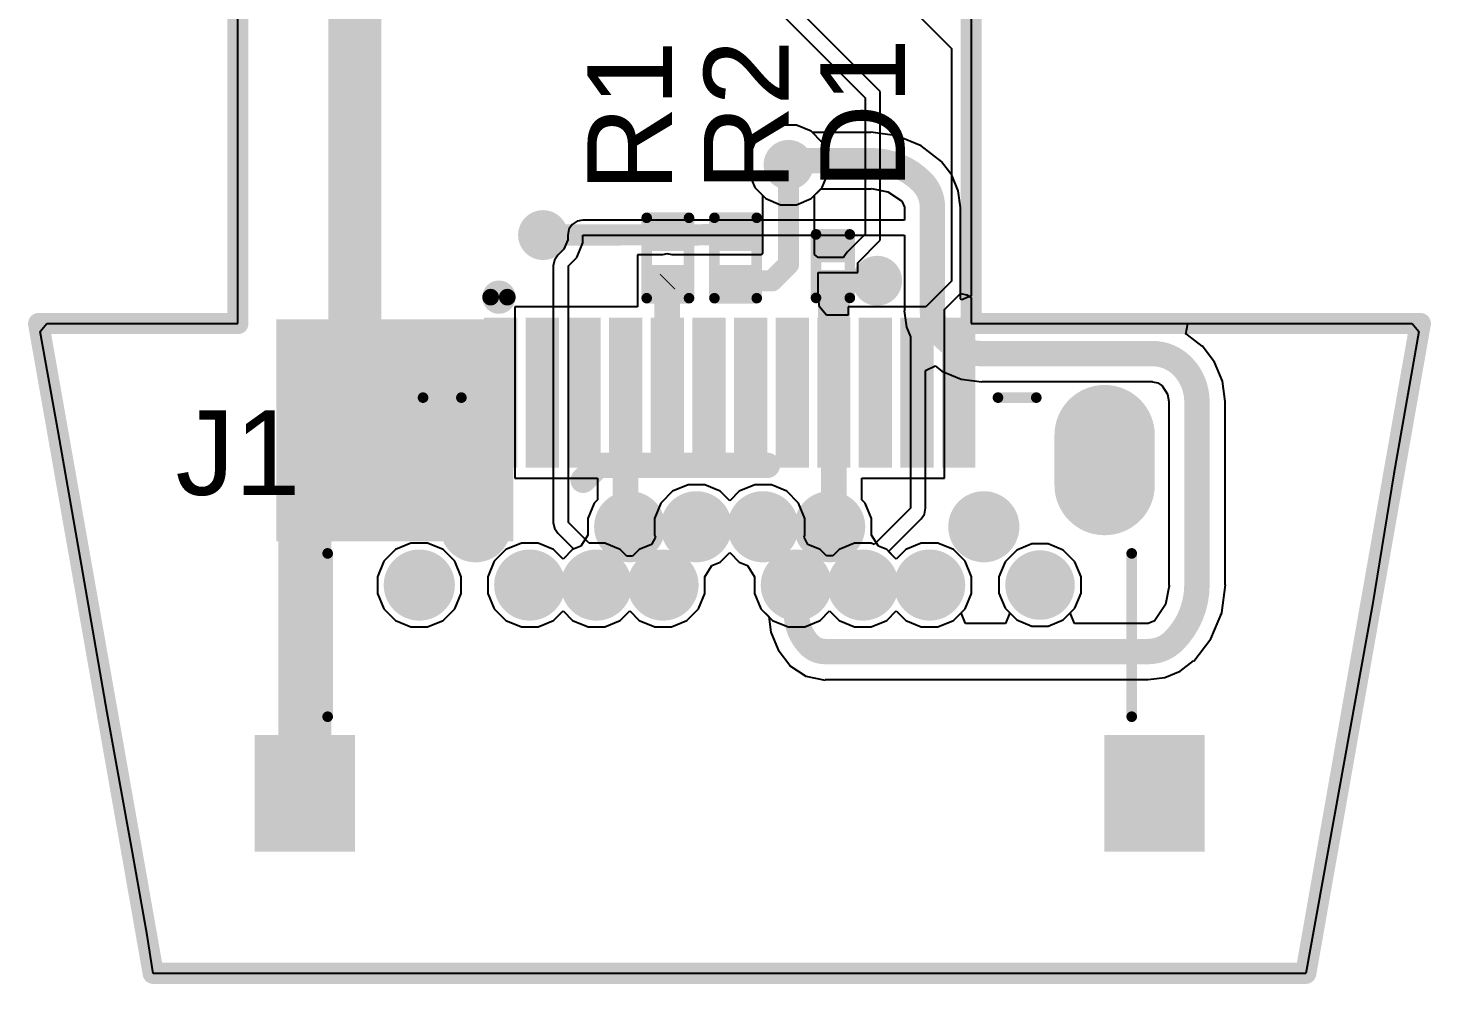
# Model space of a CAD drawing. Header units: millimetres. Extents: x -1.5 to 15.3, y -0.1 to 28.9.
# Drawn here: x -1.51 to 15.33, y -0.13 to 11.35 of the extents above; entities that cross this region are included whole.
import ezdxf

# ---------------------------------------------------------------- set-up
doc = ezdxf.new("R2010")
doc.units = ezdxf.units.MM
for name, color, linetype in [('BottomLayer', 5, 'Continuous'), ('BottomSolder', 6, 'Continuous'), ('Mechanical2', 216, 'Continuous'), ('MultiLayer', 9, 'Continuous'), ('PadHoleLayer', 156, 'Continuous'), ('TopLayer', 1, 'Continuous'), ('TopOverlay', 2, 'Continuous'), ('TopPaste', 8, 'Continuous'), ('TopSolder', 216, 'Continuous'), ('ViaHoleLayer', 16, 'Continuous')]:
    doc.layers.add(name, color=color, linetype=linetype)
doc.styles.add('Arial', font='', dxfattribs={"height": 0.2})
doc.styles.get('Arial').set_extended_font_data('Arial')

# ---------------------------------------------------------------- blocks, each defined once
blk = doc.blocks.new('R___0201_1')
at = {"layer": 'TopLayer'}
for points in [[(-0.41, 0.185), (-0.14, 0.185), (-0.14, -0.185), (-0.41, -0.185)], [(0.14, 0.185), (0.41, 0.185), (0.41, -0.185), (0.14, -0.185)]]:
    blk.add_hatch(color=1, dxfattribs=at).paths.add_polyline_path(points)
at = {"layer": 'TopPaste'}
for points in [[(-0.41, 0.185), (-0.14, 0.185), (-0.14, -0.185), (-0.41, -0.185)], [(0.14, 0.185), (0.41, 0.185), (0.41, -0.185), (0.14, -0.185)]]:
    blk.add_hatch(color=8, dxfattribs=at).paths.add_polyline_path(points)
at = {"layer": 'TopSolder'}
for points in [[(-0.465, 0.24), (-0.085, 0.24), (-0.085, -0.24), (-0.465, -0.24)], [(0.085, 0.24), (0.465, 0.24), (0.465, -0.24), (0.085, -0.24)]]:
    blk.add_hatch(color=216, dxfattribs=at).paths.add_polyline_path(points)
at = {"layer": 'TopOverlay', "const_width": 0.127}
for points in [[(-0.483, -0.254), (-0.483, 0.254)], [(0.483, 0.254), (-0.483, 0.254)], [(0.483, -0.254), (0.483, 0.254)], [(0.483, -0.254), (-0.483, -0.254)]]:
    blk.add_lwpolyline(points, dxfattribs=at)
at = {"layer": 'TopOverlay', "const_width": 0.0635}
for points in [[(-0.514, 0.254, 1), (-0.451, 0.254, 1)], [(-0.514, 0.254, 1), (-0.451, 0.254, 1)], [(0.451, 0.254, 1), (0.514, 0.254, 1)], [(0.451, 0.254, 1), (0.514, 0.254, 1)], [(-0.514, -0.254, 1), (-0.451, -0.254, 1)], [(-0.514, -0.254, 1), (-0.451, -0.254, 1)], [(0.451, -0.254, 1), (0.514, -0.254, 1)], [(0.451, -0.254, 1), (0.514, -0.254, 1)]]:
    blk.add_lwpolyline(points, format="xyb", close=True, dxfattribs=at)
blk = doc.blocks.new('R___0201_2')
at = {"layer": 'TopLayer'}
for points in [[(-0.41, 0.185), (-0.14, 0.185), (-0.14, -0.185), (-0.41, -0.185)], [(0.14, 0.185), (0.41, 0.185), (0.41, -0.185), (0.14, -0.185)]]:
    blk.add_hatch(color=1, dxfattribs=at).paths.add_polyline_path(points)
at = {"layer": 'TopPaste'}
for points in [[(-0.41, 0.185), (-0.14, 0.185), (-0.14, -0.185), (-0.41, -0.185)], [(0.14, 0.185), (0.41, 0.185), (0.41, -0.185), (0.14, -0.185)]]:
    blk.add_hatch(color=8, dxfattribs=at).paths.add_polyline_path(points)
at = {"layer": 'TopSolder'}
for points in [[(-0.465, 0.24), (-0.085, 0.24), (-0.085, -0.24), (-0.465, -0.24)], [(0.085, 0.24), (0.465, 0.24), (0.465, -0.24), (0.085, -0.24)]]:
    blk.add_hatch(color=216, dxfattribs=at).paths.add_polyline_path(points)
at = {"layer": 'TopOverlay', "const_width": 0.127}
for points in [[(-0.483, -0.254), (-0.483, 0.254)], [(0.483, 0.254), (-0.483, 0.254)], [(0.483, -0.254), (0.483, 0.254)], [(0.483, -0.254), (-0.483, -0.254)]]:
    blk.add_lwpolyline(points, dxfattribs=at)
at = {"layer": 'TopOverlay', "const_width": 0.0635}
for points in [[(-0.514, 0.254, 1), (-0.451, 0.254, 1)], [(-0.514, 0.254, 1), (-0.451, 0.254, 1)], [(0.451, 0.254, 1), (0.514, 0.254, 1)], [(0.451, 0.254, 1), (0.514, 0.254, 1)], [(-0.514, -0.254, 1), (-0.451, -0.254, 1)], [(-0.514, -0.254, 1), (-0.451, -0.254, 1)], [(0.451, -0.254, 1), (0.514, -0.254, 1)], [(0.451, -0.254, 1), (0.514, -0.254, 1)]]:
    blk.add_lwpolyline(points, format="xyb", close=True, dxfattribs=at)
blk = doc.blocks.new('DSN0603_2_4')
at = {"layer": 'TopLayer'}
for points in [[(-0.3, 0.12), (-0.1, 0.12), (-0.1, -0.12), (-0.3, -0.12)], [(0.1, 0.12), (0.3, 0.12), (0.3, -0.12), (0.1, -0.12)]]:
    blk.add_hatch(color=1, dxfattribs=at).paths.add_polyline_path(points)
at = {"layer": 'TopPaste'}
for points in [[(-0.3, 0.12), (-0.1, 0.12), (-0.1, -0.12), (-0.3, -0.12)], [(0.1, 0.12), (0.3, 0.12), (0.3, -0.12), (0.1, -0.12)]]:
    blk.add_hatch(color=8, dxfattribs=at).paths.add_polyline_path(points)
at = {"layer": 'TopSolder'}
for points in [[(-0.355, 0.175), (-0.045, 0.175), (-0.045, -0.175), (-0.355, -0.175)], [(0.045, 0.175), (0.355, 0.175), (0.355, -0.175), (0.045, -0.175)]]:
    blk.add_hatch(color=216, dxfattribs=at).paths.add_polyline_path(points)
at = {"layer": 'TopOverlay', "const_width": 0.127}
for points in [[(0.381, 0.203), (-0.381, 0.203)], [(-0.381, -0.203), (-0.381, 0.203)], [(0.381, -0.203), (0.381, 0.203)], [(0.381, -0.203), (-0.381, -0.203)]]:
    blk.add_lwpolyline(points, dxfattribs=at)
at = {"layer": 'TopOverlay', "const_width": 0.0635}
for points in [[(-0.413, 0.203, 1), (-0.349, 0.203, 1)], [(-0.413, 0.203, 1), (-0.349, 0.203, 1)], [(0.349, 0.203, 1), (0.413, 0.203, 1)], [(0.349, 0.203, 1), (0.413, 0.203, 1)], [(-0.413, -0.203, 1), (-0.349, -0.203, 1)], [(-0.413, -0.203, 1), (-0.349, -0.203, 1)], [(0.349, -0.203, 1), (0.413, -0.203, 1)], [(0.349, -0.203, 1), (0.413, -0.203, 1)]]:
    blk.add_lwpolyline(points, format="xyb", close=True, dxfattribs=at)
blk = doc.blocks.new('CUI_UJ32_C_H_G_H2_SMT_TR_5')
at = {"layer": 'BottomLayer'}
h = blk.add_hatch(color=5, dxfattribs=at)
edge = h.paths.add_edge_path()
edge.add_arc((-4.5, 4.45), 0.5, 180, 360)
edge.add_line((-4, 4.45), (-4, 5.05))
edge.add_arc((-4.5, 5.05), 0.5, 0, 180)
edge.add_line((-5, 5.05), (-5, 4.45))
h = blk.add_hatch(color=5, dxfattribs=at)
edge = h.paths.add_edge_path()
edge.add_arc((4.5, 4.45), 0.5, 180, 360)
edge.add_line((5, 4.45), (5, 5.05))
edge.add_arc((4.5, 5.05), 0.5, 0, 180)
edge.add_line((4, 5.05), (4, 4.45))
h = blk.add_hatch(color=5, dxfattribs=at)
edge = h.paths.add_edge_path()
edge.add_arc((-3.05, 3.95), 0.325, 0, 360)
h = blk.add_hatch(color=5, dxfattribs=at)
edge = h.paths.add_edge_path()
edge.add_arc((-1.2, 3.95), 0.325, 0, 360)
h = blk.add_hatch(color=5, dxfattribs=at)
edge = h.paths.add_edge_path()
edge.add_arc((-0.4, 3.95), 0.325, 0, 360)
h = blk.add_hatch(color=5, dxfattribs=at)
edge = h.paths.add_edge_path()
edge.add_arc((0.4, 3.95), 0.325, 0, 360)
h = blk.add_hatch(color=5, dxfattribs=at)
edge = h.paths.add_edge_path()
edge.add_arc((1.2, 3.95), 0.325, 0, 360)
h = blk.add_hatch(color=5, dxfattribs=at)
edge = h.paths.add_edge_path()
edge.add_arc((3.05, 3.95), 0.325, 0, 360)
h = blk.add_hatch(color=5, dxfattribs=at)
edge = h.paths.add_edge_path()
edge.add_arc((-3.725, 3.25), 0.325, 0, 360)
h = blk.add_hatch(color=5, dxfattribs=at)
edge = h.paths.add_edge_path()
edge.add_arc((-2.4, 3.25), 0.325, 0, 360)
h = blk.add_hatch(color=5, dxfattribs=at)
edge = h.paths.add_edge_path()
edge.add_arc((-1.6, 3.25), 0.325, 0, 360)
h = blk.add_hatch(color=5, dxfattribs=at)
edge = h.paths.add_edge_path()
edge.add_arc((-0.8, 3.25), 0.325, 0, 360)
h = blk.add_hatch(color=5, dxfattribs=at)
edge = h.paths.add_edge_path()
edge.add_arc((0.8, 3.25), 0.325, 0, 360)
h = blk.add_hatch(color=5, dxfattribs=at)
edge = h.paths.add_edge_path()
edge.add_arc((1.6, 3.25), 0.325, 0, 360)
h = blk.add_hatch(color=5, dxfattribs=at)
edge = h.paths.add_edge_path()
edge.add_arc((2.4, 3.25), 0.325, 0, 360)
h = blk.add_hatch(color=5, dxfattribs=at)
edge = h.paths.add_edge_path()
edge.add_arc((3.725, 3.25), 0.315, 0, 360)
at = {"layer": 'BottomSolder'}
h = blk.add_hatch(color=6, dxfattribs=at)
edge = h.paths.add_edge_path()
edge.add_arc((-4.5, 4.45), 0.602, 180, 360)
edge.add_line((-3.898, 4.45), (-3.898, 5.05))
edge.add_arc((-4.5, 5.05), 0.602, 0, 180)
edge.add_line((-5.102, 5.05), (-5.102, 4.45))
h = blk.add_hatch(color=6, dxfattribs=at)
edge = h.paths.add_edge_path()
edge.add_arc((4.5, 4.45), 0.602, 180, 360)
edge.add_line((5.102, 4.45), (5.102, 5.05))
edge.add_arc((4.5, 5.05), 0.602, 0, 180)
edge.add_line((3.898, 5.05), (3.898, 4.45))
h = blk.add_hatch(color=6, dxfattribs=at)
edge = h.paths.add_edge_path()
edge.add_arc((-3.05, 3.95), 0.427, 0, 360)
h = blk.add_hatch(color=6, dxfattribs=at)
edge = h.paths.add_edge_path()
edge.add_arc((-1.2, 3.95), 0.427, 0, 360)
h = blk.add_hatch(color=6, dxfattribs=at)
edge = h.paths.add_edge_path()
edge.add_arc((-0.4, 3.95), 0.427, 0, 360)
h = blk.add_hatch(color=6, dxfattribs=at)
edge = h.paths.add_edge_path()
edge.add_arc((0.4, 3.95), 0.427, 0, 360)
h = blk.add_hatch(color=6, dxfattribs=at)
edge = h.paths.add_edge_path()
edge.add_arc((1.2, 3.95), 0.427, 0, 360)
h = blk.add_hatch(color=6, dxfattribs=at)
edge = h.paths.add_edge_path()
edge.add_arc((3.05, 3.95), 0.427, 0, 360)
h = blk.add_hatch(color=6, dxfattribs=at)
edge = h.paths.add_edge_path()
edge.add_arc((-3.725, 3.25), 0.427, 0, 360)
h = blk.add_hatch(color=6, dxfattribs=at)
edge = h.paths.add_edge_path()
edge.add_arc((-2.4, 3.25), 0.427, 0, 360)
h = blk.add_hatch(color=6, dxfattribs=at)
edge = h.paths.add_edge_path()
edge.add_arc((-1.6, 3.25), 0.427, 0, 360)
h = blk.add_hatch(color=6, dxfattribs=at)
edge = h.paths.add_edge_path()
edge.add_arc((-0.8, 3.25), 0.427, 0, 360)
h = blk.add_hatch(color=6, dxfattribs=at)
edge = h.paths.add_edge_path()
edge.add_arc((0.8, 3.25), 0.427, 0, 360)
h = blk.add_hatch(color=6, dxfattribs=at)
edge = h.paths.add_edge_path()
edge.add_arc((1.6, 3.25), 0.427, 0, 360)
h = blk.add_hatch(color=6, dxfattribs=at)
edge = h.paths.add_edge_path()
edge.add_arc((2.4, 3.25), 0.427, 0, 360)
h = blk.add_hatch(color=6, dxfattribs=at)
edge = h.paths.add_edge_path()
edge.add_arc((3.725, 3.25), 0.417, 0, 360)
at = {"layer": 'MultiLayer'}
h = blk.add_hatch(color=9, dxfattribs=at)
edge = h.paths.add_edge_path()
edge.add_arc((-4.5, 4.45), 0.5, 180, 360)
edge.add_line((-4, 4.45), (-4, 5.05))
edge.add_arc((-4.5, 5.05), 0.5, 0, 180)
edge.add_line((-5, 5.05), (-5, 4.45))
h = blk.add_hatch(color=9, dxfattribs=at)
edge = h.paths.add_edge_path()
edge.add_arc((4.5, 4.45), 0.5, 180, 360)
edge.add_line((5, 4.45), (5, 5.05))
edge.add_arc((4.5, 5.05), 0.5, 0, 180)
edge.add_line((4, 5.05), (4, 4.45))
h = blk.add_hatch(color=9, dxfattribs=at)
edge = h.paths.add_edge_path()
edge.add_arc((-3.05, 3.95), 0.325, 0, 360)
h = blk.add_hatch(color=9, dxfattribs=at)
edge = h.paths.add_edge_path()
edge.add_arc((-1.2, 3.95), 0.325, 0, 360)
h = blk.add_hatch(color=9, dxfattribs=at)
edge = h.paths.add_edge_path()
edge.add_arc((-0.4, 3.95), 0.325, 0, 360)
h = blk.add_hatch(color=9, dxfattribs=at)
edge = h.paths.add_edge_path()
edge.add_arc((0.4, 3.95), 0.325, 0, 360)
h = blk.add_hatch(color=9, dxfattribs=at)
edge = h.paths.add_edge_path()
edge.add_arc((1.2, 3.95), 0.325, 0, 360)
h = blk.add_hatch(color=9, dxfattribs=at)
edge = h.paths.add_edge_path()
edge.add_arc((3.05, 3.95), 0.325, 0, 360)
h = blk.add_hatch(color=9, dxfattribs=at)
edge = h.paths.add_edge_path()
edge.add_arc((-3.725, 3.25), 0.325, 0, 360)
h = blk.add_hatch(color=9, dxfattribs=at)
edge = h.paths.add_edge_path()
edge.add_arc((-2.4, 3.25), 0.325, 0, 360)
h = blk.add_hatch(color=9, dxfattribs=at)
edge = h.paths.add_edge_path()
edge.add_arc((-1.6, 3.25), 0.325, 0, 360)
h = blk.add_hatch(color=9, dxfattribs=at)
edge = h.paths.add_edge_path()
edge.add_arc((-0.8, 3.25), 0.325, 0, 360)
h = blk.add_hatch(color=9, dxfattribs=at)
edge = h.paths.add_edge_path()
edge.add_arc((0.8, 3.25), 0.325, 0, 360)
h = blk.add_hatch(color=9, dxfattribs=at)
edge = h.paths.add_edge_path()
edge.add_arc((1.6, 3.25), 0.325, 0, 360)
h = blk.add_hatch(color=9, dxfattribs=at)
edge = h.paths.add_edge_path()
edge.add_arc((2.4, 3.25), 0.325, 0, 360)
h = blk.add_hatch(color=9, dxfattribs=at)
edge = h.paths.add_edge_path()
edge.add_arc((3.725, 3.25), 0.315, 0, 360)
at = {"layer": 'PadHoleLayer'}
h = blk.add_hatch(color=156, dxfattribs=at)
edge = h.paths.add_edge_path()
edge.add_arc((-4.5, 4.45), 0.25, 180, 360)
edge.add_line((-4.25, 4.45), (-4.25, 5.05))
edge.add_arc((-4.5, 5.05), 0.25, 0, 180)
edge.add_line((-4.75, 5.05), (-4.75, 4.45))
h = blk.add_hatch(color=156, dxfattribs=at)
edge = h.paths.add_edge_path()
edge.add_arc((4.5, 4.45), 0.25, 180, 360)
edge.add_line((4.75, 4.45), (4.75, 5.05))
edge.add_arc((4.5, 5.05), 0.25, 0, 180)
edge.add_line((4.25, 5.05), (4.25, 4.45))
h = blk.add_hatch(color=156, dxfattribs=at)
edge = h.paths.add_edge_path()
edge.add_arc((-3.05, 3.95), 0.2, 0, 360)
h = blk.add_hatch(color=156, dxfattribs=at)
edge = h.paths.add_edge_path()
edge.add_arc((-1.2, 3.95), 0.2, 0, 360)
h = blk.add_hatch(color=156, dxfattribs=at)
edge = h.paths.add_edge_path()
edge.add_arc((-0.4, 3.95), 0.2, 0, 360)
h = blk.add_hatch(color=156, dxfattribs=at)
edge = h.paths.add_edge_path()
edge.add_arc((0.4, 3.95), 0.2, 0, 360)
h = blk.add_hatch(color=156, dxfattribs=at)
edge = h.paths.add_edge_path()
edge.add_arc((1.2, 3.95), 0.2, 0, 360)
h = blk.add_hatch(color=156, dxfattribs=at)
edge = h.paths.add_edge_path()
edge.add_arc((3.05, 3.95), 0.2, 0, 360)
h = blk.add_hatch(color=156, dxfattribs=at)
edge = h.paths.add_edge_path()
edge.add_arc((-3.725, 3.25), 0.325, 0, 360)
h = blk.add_hatch(color=156, dxfattribs=at)
edge = h.paths.add_edge_path()
edge.add_arc((3.725, 3.25), 0.315, 0, 360)
h = blk.add_hatch(color=156, dxfattribs=at)
edge = h.paths.add_edge_path()
edge.add_arc((-2.4, 3.25), 0.2, 0, 360)
h = blk.add_hatch(color=156, dxfattribs=at)
edge = h.paths.add_edge_path()
edge.add_arc((-1.6, 3.25), 0.2, 0, 360)
h = blk.add_hatch(color=156, dxfattribs=at)
edge = h.paths.add_edge_path()
edge.add_arc((-0.8, 3.25), 0.2, 0, 360)
h = blk.add_hatch(color=156, dxfattribs=at)
edge = h.paths.add_edge_path()
edge.add_arc((0.8, 3.25), 0.2, 0, 360)
h = blk.add_hatch(color=156, dxfattribs=at)
edge = h.paths.add_edge_path()
edge.add_arc((1.6, 3.25), 0.2, 0, 360)
h = blk.add_hatch(color=156, dxfattribs=at)
edge = h.paths.add_edge_path()
edge.add_arc((2.4, 3.25), 0.2, 0, 360)
at = {"layer": 'TopLayer'}
for points in [[(-2.9, 6.41), (-2.6, 6.41), (-2.6, 4.71), (-2.9, 4.71)], [(-2.4, 6.41), (-2.1, 6.41), (-2.1, 4.71), (-2.4, 4.71)], [(-1.9, 6.41), (-1.6, 6.41), (-1.6, 4.71), (-1.9, 4.71)], [(-1.4, 6.41), (-1.1, 6.41), (-1.1, 4.71), (-1.4, 4.71)], [(-0.9, 6.41), (-0.6, 6.41), (-0.6, 4.71), (-0.9, 4.71)], [(-0.4, 6.41), (-0.1, 6.41), (-0.1, 4.71), (-0.4, 4.71)], [(0.1, 6.41), (0.4, 6.41), (0.4, 4.71), (0.1, 4.71)], [(0.6, 6.41), (0.9, 6.41), (0.9, 4.71), (0.6, 4.71)], [(1.1, 6.41), (1.4, 6.41), (1.4, 4.71), (1.1, 4.71)], [(1.6, 6.41), (1.9, 6.41), (1.9, 4.71), (1.6, 4.71)], [(2.1, 6.41), (2.4, 6.41), (2.4, 4.71), (2.1, 4.71)], [(2.6, 6.41), (2.9, 6.41), (2.9, 4.71), (2.6, 4.71)], [(-5.6, 1.35), (-4.6, 1.35), (-4.6, 0.15), (-5.6, 0.15)], [(4.6, 1.35), (5.6, 1.35), (5.6, 0.15), (4.6, 0.15)]]:
    blk.add_hatch(color=1, dxfattribs=at).paths.add_polyline_path(points)
h = blk.add_hatch(color=1, dxfattribs=at)
edge = h.paths.add_edge_path()
edge.add_arc((-4.5, 4.45), 0.5, 180, 360)
edge.add_line((-4, 4.45), (-4, 5.05))
edge.add_arc((-4.5, 5.05), 0.5, 0, 180)
edge.add_line((-5, 5.05), (-5, 4.45))
h = blk.add_hatch(color=1, dxfattribs=at)
edge = h.paths.add_edge_path()
edge.add_arc((4.5, 4.45), 0.5, 180, 360)
edge.add_line((5, 4.45), (5, 5.05))
edge.add_arc((4.5, 5.05), 0.5, 0, 180)
edge.add_line((4, 5.05), (4, 4.45))
h = blk.add_hatch(color=1, dxfattribs=at)
edge = h.paths.add_edge_path()
edge.add_arc((-3.05, 3.95), 0.325, 0, 360)
h = blk.add_hatch(color=1, dxfattribs=at)
edge = h.paths.add_edge_path()
edge.add_arc((-1.2, 3.95), 0.325, 0, 360)
h = blk.add_hatch(color=1, dxfattribs=at)
edge = h.paths.add_edge_path()
edge.add_arc((-0.4, 3.95), 0.325, 0, 360)
h = blk.add_hatch(color=1, dxfattribs=at)
edge = h.paths.add_edge_path()
edge.add_arc((0.4, 3.95), 0.325, 0, 360)
h = blk.add_hatch(color=1, dxfattribs=at)
edge = h.paths.add_edge_path()
edge.add_arc((1.2, 3.95), 0.325, 0, 360)
h = blk.add_hatch(color=1, dxfattribs=at)
edge = h.paths.add_edge_path()
edge.add_arc((3.05, 3.95), 0.325, 0, 360)
h = blk.add_hatch(color=1, dxfattribs=at)
edge = h.paths.add_edge_path()
edge.add_arc((-3.725, 3.25), 0.325, 0, 360)
h = blk.add_hatch(color=1, dxfattribs=at)
edge = h.paths.add_edge_path()
edge.add_arc((-2.4, 3.25), 0.325, 0, 360)
h = blk.add_hatch(color=1, dxfattribs=at)
edge = h.paths.add_edge_path()
edge.add_arc((-1.6, 3.25), 0.325, 0, 360)
h = blk.add_hatch(color=1, dxfattribs=at)
edge = h.paths.add_edge_path()
edge.add_arc((-0.8, 3.25), 0.325, 0, 360)
h = blk.add_hatch(color=1, dxfattribs=at)
edge = h.paths.add_edge_path()
edge.add_arc((0.8, 3.25), 0.325, 0, 360)
h = blk.add_hatch(color=1, dxfattribs=at)
edge = h.paths.add_edge_path()
edge.add_arc((1.6, 3.25), 0.325, 0, 360)
h = blk.add_hatch(color=1, dxfattribs=at)
edge = h.paths.add_edge_path()
edge.add_arc((2.4, 3.25), 0.325, 0, 360)
h = blk.add_hatch(color=1, dxfattribs=at)
edge = h.paths.add_edge_path()
edge.add_arc((3.725, 3.25), 0.315, 0, 360)
at = {"layer": 'TopPaste'}
for points in [[(-2.9, 6.41), (-2.6, 6.41), (-2.6, 4.71), (-2.9, 4.71)], [(-2.4, 6.41), (-2.1, 6.41), (-2.1, 4.71), (-2.4, 4.71)], [(-1.9, 6.41), (-1.6, 6.41), (-1.6, 4.71), (-1.9, 4.71)], [(-1.4, 6.41), (-1.1, 6.41), (-1.1, 4.71), (-1.4, 4.71)], [(-0.9, 6.41), (-0.6, 6.41), (-0.6, 4.71), (-0.9, 4.71)], [(-0.4, 6.41), (-0.1, 6.41), (-0.1, 4.71), (-0.4, 4.71)], [(0.1, 6.41), (0.4, 6.41), (0.4, 4.71), (0.1, 4.71)], [(0.6, 6.41), (0.9, 6.41), (0.9, 4.71), (0.6, 4.71)], [(1.1, 6.41), (1.4, 6.41), (1.4, 4.71), (1.1, 4.71)], [(1.6, 6.41), (1.9, 6.41), (1.9, 4.71), (1.6, 4.71)], [(2.1, 6.41), (2.4, 6.41), (2.4, 4.71), (2.1, 4.71)], [(2.6, 6.41), (2.9, 6.41), (2.9, 4.71), (2.6, 4.71)], [(-5.6, 1.35), (-4.6, 1.35), (-4.6, 0.15), (-5.6, 0.15)], [(4.6, 1.35), (5.6, 1.35), (5.6, 0.15), (4.6, 0.15)]]:
    blk.add_hatch(color=8, dxfattribs=at).paths.add_polyline_path(points)
at = {"layer": 'TopSolder'}
for points in [[(-2.95, 6.46), (-2.55, 6.46), (-2.55, 4.66), (-2.95, 4.66)], [(-2.45, 6.46), (-2.05, 6.46), (-2.05, 4.66), (-2.45, 4.66)], [(-1.95, 6.46), (-1.55, 6.46), (-1.55, 4.66), (-1.95, 4.66)], [(-1.45, 6.46), (-1.05, 6.46), (-1.05, 4.66), (-1.45, 4.66)], [(-0.95, 6.46), (-0.55, 6.46), (-0.55, 4.66), (-0.95, 4.66)], [(-0.45, 6.46), (-0.05, 6.46), (-0.05, 4.66), (-0.45, 4.66)], [(0.05, 6.46), (0.45, 6.46), (0.45, 4.66), (0.05, 4.66)], [(0.55, 6.46), (0.95, 6.46), (0.95, 4.66), (0.55, 4.66)], [(1.05, 6.46), (1.45, 6.46), (1.45, 4.66), (1.05, 4.66)], [(1.55, 6.46), (1.95, 6.46), (1.95, 4.66), (1.55, 4.66)], [(2.05, 6.46), (2.45, 6.46), (2.45, 4.66), (2.05, 4.66)], [(2.55, 6.46), (2.95, 6.46), (2.95, 4.66), (2.55, 4.66)], [(-5.702, 1.452), (-4.498, 1.452), (-4.498, 0.048), (-5.702, 0.048)], [(4.498, 1.452), (5.702, 1.452), (5.702, 0.048), (4.498, 0.048)]]:
    blk.add_hatch(color=216, dxfattribs=at).paths.add_polyline_path(points)
h = blk.add_hatch(color=216, dxfattribs=at)
edge = h.paths.add_edge_path()
edge.add_arc((-4.5, 4.45), 0.602, 180, 360)
edge.add_line((-3.898, 4.45), (-3.898, 5.05))
edge.add_arc((-4.5, 5.05), 0.602, 0, 180)
edge.add_line((-5.102, 5.05), (-5.102, 4.45))
h = blk.add_hatch(color=216, dxfattribs=at)
edge = h.paths.add_edge_path()
edge.add_arc((4.5, 4.45), 0.602, 180, 360)
edge.add_line((5.102, 4.45), (5.102, 5.05))
edge.add_arc((4.5, 5.05), 0.602, 0, 180)
edge.add_line((3.898, 5.05), (3.898, 4.45))
h = blk.add_hatch(color=216, dxfattribs=at)
edge = h.paths.add_edge_path()
edge.add_arc((-3.05, 3.95), 0.427, 0, 360)
h = blk.add_hatch(color=216, dxfattribs=at)
edge = h.paths.add_edge_path()
edge.add_arc((-1.2, 3.95), 0.427, 0, 360)
h = blk.add_hatch(color=216, dxfattribs=at)
edge = h.paths.add_edge_path()
edge.add_arc((-0.4, 3.95), 0.427, 0, 360)
h = blk.add_hatch(color=216, dxfattribs=at)
edge = h.paths.add_edge_path()
edge.add_arc((0.4, 3.95), 0.427, 0, 360)
h = blk.add_hatch(color=216, dxfattribs=at)
edge = h.paths.add_edge_path()
edge.add_arc((1.2, 3.95), 0.427, 0, 360)
h = blk.add_hatch(color=216, dxfattribs=at)
edge = h.paths.add_edge_path()
edge.add_arc((3.05, 3.95), 0.427, 0, 360)
h = blk.add_hatch(color=216, dxfattribs=at)
edge = h.paths.add_edge_path()
edge.add_arc((-3.725, 3.25), 0.427, 0, 360)
h = blk.add_hatch(color=216, dxfattribs=at)
edge = h.paths.add_edge_path()
edge.add_arc((-2.4, 3.25), 0.427, 0, 360)
h = blk.add_hatch(color=216, dxfattribs=at)
edge = h.paths.add_edge_path()
edge.add_arc((-1.6, 3.25), 0.427, 0, 360)
h = blk.add_hatch(color=216, dxfattribs=at)
edge = h.paths.add_edge_path()
edge.add_arc((-0.8, 3.25), 0.427, 0, 360)
h = blk.add_hatch(color=216, dxfattribs=at)
edge = h.paths.add_edge_path()
edge.add_arc((0.8, 3.25), 0.427, 0, 360)
h = blk.add_hatch(color=216, dxfattribs=at)
edge = h.paths.add_edge_path()
edge.add_arc((1.6, 3.25), 0.427, 0, 360)
h = blk.add_hatch(color=216, dxfattribs=at)
edge = h.paths.add_edge_path()
edge.add_arc((2.4, 3.25), 0.427, 0, 360)
h = blk.add_hatch(color=216, dxfattribs=at)
edge = h.paths.add_edge_path()
edge.add_arc((3.725, 3.25), 0.417, 0, 360)
at = {"layer": 'TopOverlay'}
for points, const_width in [([(-2.669, 6.706, 1), (-2.869, 6.706, 1)], 0.2), ([(-2.919, 6.706, 1), (-2.819, 6.706, 1)], 0.1), ([(-2.719, 6.706, 1), (-2.619, 6.706, 1)], 0.1), ([(-3.712, 5.5, 1), (-3.648, 5.5, 1)], 0.0635), ([(-3.252, 5.5, 1), (-3.188, 5.5, 1)], 0.0635), ([(3.188, 5.5, 1), (3.252, 5.5, 1)], 0.0635), ([(3.648, 5.5, 1), (3.712, 5.5, 1)], 0.0635), ([(-4.857, 3.63, 1), (-4.793, 3.63, 1)], 0.0635), ([(4.793, 3.63, 1), (4.857, 3.63, 1)], 0.0635), ([(-4.857, 1.67, 1), (-4.793, 1.67, 1)], 0.0635), ([(4.793, 1.67, 1), (4.857, 1.67, 1)], 0.0635)]:
    blk.add_lwpolyline(points, format="xyb", close=True, dxfattribs=dict(at, const_width=const_width))
at = {"layer": 'TopOverlay', "const_width": 0.127}
for points in [[(-3.68, 5.5), (-3.22, 5.5)], [(3.22, 5.5), (3.68, 5.5)], [(-4.825, 1.67), (-4.825, 3.63)], [(4.825, 1.67), (4.825, 3.63)]]:
    blk.add_lwpolyline(points, dxfattribs=at)

msp = doc.modelspace()

# ---------------------------------------------------------------- hatches: boundary and pattern name
at = {"layer": 'BottomLayer'}
h = msp.add_hatch(color=5, dxfattribs=at)
edge = h.paths.add_edge_path()
edge.add_arc((7.62, 9.703), 0.3, 0, 360)
h = msp.add_hatch(color=5, dxfattribs=at)
edge = h.paths.add_edge_path()
edge.add_arc((4.674, 8.86), 0.3, 0, 360)
h = msp.add_hatch(color=5, dxfattribs=at)
edge = h.paths.add_edge_path()
edge.add_arc((8.684, 8.312), 0.3, 0, 360)
at = {"layer": 'TopLayer'}
h = msp.add_hatch(color=1, dxfattribs=at)
edge = h.paths.add_edge_path()
edge.add_arc((7.62, 9.703), 0.3, 0, 360)
h = msp.add_hatch(color=1, dxfattribs=at)
edge = h.paths.add_edge_path()
edge.add_arc((4.674, 8.86), 0.3, 0, 360)
h = msp.add_hatch(color=1, dxfattribs=at)
edge = h.paths.add_edge_path()
edge.add_arc((8.684, 8.312), 0.3, 0, 360)
msp.add_hatch(color=1, dxfattribs=at).paths.add_polyline_path([(4.318, 7.849), (1.473, 7.849), (1.473, 5.182), (4.318, 5.182)])
at = {"layer": 'ViaHoleLayer'}
h = msp.add_hatch(color=16, dxfattribs=at)
edge = h.paths.add_edge_path()
edge.add_arc((7.62, 9.703), 0.15, 0, 360)
h = msp.add_hatch(color=16, dxfattribs=at)
edge = h.paths.add_edge_path()
edge.add_arc((4.674, 8.86), 0.15, 0, 360)
h = msp.add_hatch(color=16, dxfattribs=at)
edge = h.paths.add_edge_path()
edge.add_arc((8.684, 8.312), 0.15, 0, 360)

# ---------------------------------------------------------------- linework, layer by layer
at = {"layer": 'BottomLayer'}
for p, q in [((1.012, 7.798), (1.012, 16.285)), ((9.812, 12.398), (9.812, 8.13)), ((7.349, 10.108), (7.215, 9.973)), ((7.525, 10.181), (7.349, 10.108)), ((7.715, 10.181), (7.525, 10.181)), ((7.891, 10.108), (7.715, 10.181)), ((7.908, 10.09), (7.891, 10.108)), ((7.215, 9.973), (7.142, 9.798)), ((8.607, 10.09), (7.908, 10.09)), ((8.92, 10.053), (8.607, 10.094)), ((8.607, 10.094), (8.607, 10.09)), ((9.211, 9.932), (8.92, 10.053)), ((7.142, 9.798), (7.142, 9.608)), ((9.461, 9.74), (9.211, 9.932)), ((7.142, 9.608), (7.215, 9.432)), ((9.458, 9.738), (9.461, 9.74)), ((9.581, 9.578), (9.458, 9.738)), ((7.215, 9.432), (7.349, 9.298)), ((9.658, 9.392), (9.581, 9.578)), ((7.349, 9.298), (7.525, 9.225)), ((7.715, 9.225), (7.891, 9.298)), ((7.891, 9.298), (8.01, 9.417)), ((8.01, 9.417), (8.607, 9.417)), ((8.607, 9.417), (8.617, 9.419)), ((8.617, 9.419), (8.812, 9.38)), ((8.812, 9.38), (8.976, 9.27)), ((8.976, 9.27), (8.982, 9.262)), ((8.982, 9.262), (8.984, 9.26)), ((8.984, 9.26), (9.011, 9.195)), ((9.684, 9.193), (9.658, 9.392)), ((7.525, 9.225), (7.715, 9.225)), ((9.011, 9.195), (9.011, 9.193)), ((9.011, 9.193), (9.011, 9.041)), ((9.684, 8.095), (9.684, 9.193)), ((9.684, 9.193), (9.684, 9.193)), ((4.984, 8.93), (4.97, 8.86)), ((5.023, 8.988), (4.984, 8.93)), ((5.082, 9.028), (5.023, 8.988)), ((5.151, 9.041), (5.082, 9.028)), ((9.011, 9.041), (5.151, 9.041)), ((4.97, 8.801), (4.925, 8.692)), ((4.97, 8.86), (4.97, 8.801)), ((5.079, 8.59), (5.151, 8.765)), ((5.151, 8.765), (5.151, 8.86)), ((5.151, 8.86), (9.011, 8.86)), ((9.011, 8.86), (9.011, 7.952)), ((4.85, 8.617), (4.811, 8.559)), ((4.925, 8.692), (4.85, 8.617)), ((4.978, 8.489), (5.079, 8.59)), ((4.811, 8.559), (4.797, 8.489)), ((4.797, 8.489), (4.797, 5.41)), ((4.978, 5.41), (4.978, 8.489)), ((9.699, 8.081), (9.684, 8.095)), ((9.812, 8.13), (9.699, 8.081)), ((9.011, 7.952), (9.01, 7.952)), ((9.01, 7.952), (9.037, 7.753)), ((-1.362, 7.701), (-1.281, 7.798)), ((-1.281, 7.798), (-0.864, 7.798)), ((-0.864, 7.798), (1.012, 7.798)), ((9.037, 7.753), (9.084, 7.637)), ((12.387, 7.671), (12.412, 7.798)), ((12.412, 7.798), (15.104, 7.798)), ((15.104, 7.798), (15.186, 7.701)), ((-1.143, 6.477), (-1.362, 7.701)), ((9.084, 7.637), (9.084, 5.581)), ((12.409, 7.662), (12.387, 7.671)), ((12.583, 7.528), (12.409, 7.662)), ((15.186, 7.701), (14.884, 5.994)), ((12.584, 7.529), (12.583, 7.528)), ((12.734, 7.333), (12.584, 7.529)), ((9.266, 7.233), (9.38, 7.289)), ((9.38, 7.289), (9.46, 7.228)), ((12.828, 7.105), (12.734, 7.333)), ((9.266, 5.581), (9.266, 7.233)), ((9.46, 7.228), (9.692, 7.132)), ((9.692, 7.132), (9.941, 7.099)), ((9.941, 7.099), (9.941, 7.101)), ((9.941, 7.101), (11.989, 7.101)), ((11.989, 7.101), (11.989, 7.097)), ((11.989, 7.097), (12.051, 7.085)), ((12.051, 7.085), (12.104, 7.05)), ((12.86, 6.861), (12.828, 7.105)), ((12.104, 7.05), (12.167, 6.949)), ((12.167, 6.949), (12.184, 6.861)), ((12.184, 6.861), (12.186, 6.861)), ((12.186, 6.861), (12.186, 4.662)), ((12.859, 4.662), (12.859, 6.861)), ((12.859, 6.861), (12.86, 6.861)), ((-0.864, 4.902), (-1.143, 6.477)), ((14.884, 5.994), (14.63, 4.42)), ((6.229, 5.785), (6.088, 5.644)), ((6.414, 5.862), (6.229, 5.785)), ((6.614, 5.862), (6.414, 5.862)), ((6.799, 5.785), (6.614, 5.862)), ((6.914, 5.67), (6.799, 5.785)), ((7.029, 5.785), (6.914, 5.67)), ((7.214, 5.862), (7.029, 5.785)), ((7.414, 5.862), (7.214, 5.862)), ((7.599, 5.785), (7.414, 5.862)), ((7.74, 5.644), (7.599, 5.785)), ((6.088, 5.644), (6.011, 5.459)), ((7.817, 5.459), (7.74, 5.644)), ((9.084, 5.581), (8.65, 5.147)), ((9.252, 5.511), (9.266, 5.581)), ((4.797, 5.41), (4.811, 5.341)), ((5.227, 5.162), (4.978, 5.41)), ((6.011, 5.459), (6.011, 5.259)), ((7.817, 5.259), (7.817, 5.459)), ((8.822, 5.062), (9.213, 5.452)), ((9.213, 5.452), (9.252, 5.511)), ((4.811, 5.341), (4.85, 5.282)), ((4.85, 5.282), (5.032, 5.1)), ((6.022, 5.232), (5.976, 5.146)), ((6.011, 5.259), (6.022, 5.232)), ((7.806, 5.232), (7.817, 5.259)), ((7.853, 5.146), (7.806, 5.232)), ((2.904, 5.085), (2.763, 4.944)), ((3.089, 5.162), (2.904, 5.085)), ((3.289, 5.162), (3.089, 5.162)), ((3.474, 5.085), (3.289, 5.162)), ((3.615, 4.944), (3.474, 5.085)), ((4.229, 5.085), (4.088, 4.944)), ((4.414, 5.162), (4.229, 5.085)), ((4.614, 5.162), (4.414, 5.162)), ((4.799, 5.085), (4.614, 5.162)), ((4.914, 4.97), (4.799, 5.085)), ((5.029, 5.085), (4.914, 4.97)), ((5.032, 5.1), (5.029, 5.085)), ((5.414, 5.162), (5.227, 5.162)), ((5.599, 5.085), (5.414, 5.162)), ((5.68, 5.004), (5.599, 5.085)), ((5.829, 5.085), (5.748, 5.004)), ((5.976, 5.146), (5.829, 5.085)), ((7.999, 5.085), (7.853, 5.146)), ((8.074, 5.01), (7.999, 5.085)), ((8.229, 5.085), (8.154, 5.01)), ((8.414, 5.162), (8.229, 5.085)), ((8.614, 5.162), (8.414, 5.162)), ((8.65, 5.147), (8.614, 5.162)), ((8.914, 4.97), (8.822, 5.062)), ((9.029, 5.085), (8.914, 4.97)), ((9.214, 5.162), (9.029, 5.085)), ((9.414, 5.162), (9.214, 5.162)), ((9.599, 5.085), (9.414, 5.162)), ((9.74, 4.944), (9.599, 5.085)), ((10.36, 5.077), (10.221, 4.938)), ((10.541, 5.152), (10.36, 5.077)), ((10.737, 5.152), (10.541, 5.152)), ((10.918, 5.077), (10.737, 5.152)), ((11.057, 4.938), (10.918, 5.077)), ((-0.559, 3.124), (-0.864, 4.902)), ((2.763, 4.944), (2.686, 4.759)), ((3.692, 4.759), (3.615, 4.944)), ((4.088, 4.944), (4.011, 4.759)), ((5.748, 5.004), (5.68, 5.004)), ((6.617, 4.759), (6.7, 4.892)), ((6.7, 4.892), (6.799, 4.933)), ((6.799, 4.933), (6.914, 5.048)), ((6.914, 5.048), (7.029, 4.933)), ((7.029, 4.933), (7.129, 4.892)), ((7.129, 4.892), (7.211, 4.759)), ((8.154, 5.01), (8.074, 5.01)), ((9.817, 4.759), (9.74, 4.944)), ((10.221, 4.938), (10.146, 4.757)), ((11.132, 4.757), (11.057, 4.938)), ((2.686, 4.759), (2.686, 4.559)), ((3.692, 4.559), (3.692, 4.759)), ((4.011, 4.759), (4.011, 4.559)), ((6.617, 4.559), (6.617, 4.759)), ((7.211, 4.759), (7.211, 4.559)), ((9.817, 4.559), (9.817, 4.759)), ((10.146, 4.757), (10.146, 4.561)), ((11.132, 4.561), (11.132, 4.757)), ((2.686, 4.559), (2.763, 4.374)), ((3.615, 4.374), (3.692, 4.559)), ((4.011, 4.559), (4.088, 4.374)), ((6.54, 4.374), (6.617, 4.559)), ((7.211, 4.559), (7.288, 4.374)), ((9.74, 4.374), (9.817, 4.559)), ((10.146, 4.561), (10.221, 4.38)), ((11.057, 4.38), (11.132, 4.561)), ((12.188, 4.648), (12.144, 4.424)), ((12.186, 4.662), (12.188, 4.648)), ((12.819, 4.327), (12.863, 4.662)), ((12.863, 4.662), (12.859, 4.662)), ((10.221, 4.38), (10.277, 4.324)), ((11.002, 4.324), (11.057, 4.38)), ((12.144, 4.424), (12.017, 4.234)), ((14.63, 4.42), (13.828, -0.002)), ((2.763, 4.374), (2.904, 4.233)), ((2.904, 4.233), (3.089, 4.156)), ((3.289, 4.156), (3.474, 4.233)), ((3.474, 4.233), (3.615, 4.374)), ((4.088, 4.374), (4.229, 4.233)), ((4.229, 4.233), (4.414, 4.156)), ((4.614, 4.156), (4.799, 4.233)), ((4.799, 4.233), (4.914, 4.348)), ((4.914, 4.348), (5.029, 4.233)), ((5.029, 4.233), (5.214, 4.156)), ((5.414, 4.156), (5.599, 4.233)), ((5.599, 4.233), (5.714, 4.348)), ((5.714, 4.348), (5.829, 4.233)), ((5.829, 4.233), (6.014, 4.156)), ((6.214, 4.156), (6.399, 4.233)), ((6.399, 4.233), (6.54, 4.374)), ((7.288, 4.374), (7.382, 4.28)), ((7.382, 4.28), (7.407, 4.094)), ((9.691, 4.324), (9.74, 4.374)), ((9.743, 4.197), (9.691, 4.324)), ((10.277, 4.324), (10.224, 4.197)), ((11.054, 4.197), (11.002, 4.324)), ((12.004, 4.224), (11.938, 4.197)), ((12.005, 4.226), (12.004, 4.224)), ((12.017, 4.234), (12.005, 4.226)), ((12.69, 4.015), (12.819, 4.327)), ((3.089, 4.156), (3.289, 4.156)), ((4.414, 4.156), (4.614, 4.156)), ((5.214, 4.156), (5.414, 4.156)), ((6.014, 4.156), (6.214, 4.156)), ((7.407, 4.094), (7.495, 3.881)), ((10.224, 4.197), (9.743, 4.197)), ((11.936, 4.197), (11.054, 4.197)), ((11.938, 4.197), (11.936, 4.197)), ((7.495, 3.881), (7.635, 3.698)), ((12.484, 3.746), (12.69, 4.015)), ((12.321, 3.627), (12.481, 3.75)), ((12.481, 3.75), (12.484, 3.746)), ((7.635, 3.698), (7.632, 3.695)), ((7.632, 3.695), (7.828, 3.565)), ((7.828, 3.565), (8.058, 3.519)), ((11.936, 3.524), (12.136, 3.55)), ((12.136, 3.55), (12.321, 3.627)), ((8.058, 3.519), (8.058, 3.524)), ((8.058, 3.524), (11.936, 3.524)), ((11.936, 3.524), (11.936, 3.524)), ((-0.254, 1.448), (-0.559, 3.124)), ((-0.076, 0.457), (-0.254, 1.448)), ((-0.004, -0.002), (-0.076, 0.457)), ((11.18, -0.002), (-0.004, -0.002)), ((11.201, -0.002), (11.18, -0.002)), ((11.18, -0.002), (11.18, -0.002)), ((11.307, -0.002), (11.201, -0.002)), ((11.201, -0.002), (11.201, -0.002)), ((13.828, -0.002), (11.307, -0.002))]:
    msp.add_line(p, q, dxfattribs=at)
at = {"layer": 'BottomLayer', "const_width": 0.305}
for points in [[(7.595, 9.754), (8.607, 9.754)], [(9.347, 7.952), (9.347, 9.193)], [(9.941, 7.437), (11.989, 7.437)], [(12.522, 4.662), (12.522, 6.861)], [(5.155, 5.917), (5.334, 6.096)], [(5.334, 6.096), (7.366, 6.096)], [(7.714, 4.323), (7.714, 4.659)], [(8.058, 3.861), (11.936, 3.861)]]:
    msp.add_lwpolyline(points, dxfattribs=at)
at = {"layer": 'BottomLayer', "const_width": 0.152}
for points in [[(7.518, 9.754, 1), (7.671, 9.754, 1)], [(8.531, 9.754, 1), (8.683, 9.754, 1)], [(8.531, 9.754, 1), (8.683, 9.754, 1)], [(9.144, 9.5, 1), (9.296, 9.5, 1)], [(9.144, 9.5, 1), (9.296, 9.5, 1)], [(9.271, 9.193, 1), (9.423, 9.193, 1)], [(9.271, 9.193, 1), (9.423, 9.193, 1)], [(9.271, 7.952, 1), (9.423, 7.952, 1)], [(9.271, 7.952, 1), (9.423, 7.952, 1)], [(9.398, 7.645, 1), (9.55, 7.645, 1)], [(9.423, 7.62, 1), (9.576, 7.62, 1)], [(9.865, 7.437, 1), (10.017, 7.437, 1)], [(9.865, 7.437, 1), (10.017, 7.437, 1)], [(11.912, 7.437, 1), (12.065, 7.437, 1)], [(11.912, 7.437, 1), (12.065, 7.437, 1)], [(12.268, 7.29, 1), (12.421, 7.29, 1)], [(12.268, 7.29, 1), (12.421, 7.29, 1)], [(12.446, 6.861, 1), (12.598, 6.861, 1)], [(12.446, 6.861, 1), (12.598, 6.861, 1)], [(5.258, 6.096, 1), (5.41, 6.096, 1)], [(5.258, 6.096, 1), (5.41, 6.096, 1)], [(7.29, 6.096, 1), (7.442, 6.096, 1)], [(5.079, 5.917, 1), (5.232, 5.917, 1)], [(7.638, 4.659, 1), (7.79, 4.659, 1)], [(12.446, 4.662, 1), (12.598, 4.662, 1)], [(12.446, 4.662, 1), (12.598, 4.662, 1)], [(7.638, 4.323, 1), (7.79, 4.323, 1)], [(7.638, 4.323, 1), (7.79, 4.323, 1)], [(7.798, 3.937, 1), (7.95, 3.937, 1)], [(7.798, 3.937, 1), (7.95, 3.937, 1)], [(12.167, 3.988, 1), (12.319, 3.988, 1)], [(12.167, 3.988, 1), (12.319, 3.988, 1)], [(7.982, 3.861, 1), (8.134, 3.861, 1)], [(7.982, 3.861, 1), (8.134, 3.861, 1)], [(11.86, 3.861, 1), (12.012, 3.861, 1)], [(11.86, 3.861, 1), (12.012, 3.861, 1)]]:
    msp.add_lwpolyline(points, format="xyb", close=True, dxfattribs=at)
at = {"layer": 'BottomLayer', "const_width": 0.305}
for points in [[(8.607, 9.754, -0.198912), (9.22, 9.5)], [(9.22, 9.5, -0.198912), (9.347, 9.193)], [(9.474, 7.645, -0.198912), (9.347, 7.952)], [(9.941, 7.437, -0.198912), (9.5, 7.62)], [(11.989, 7.437, -0.198912), (12.344, 7.29)], [(12.344, 7.29, -0.198912), (12.522, 6.861)], [(12.522, 4.662, -0.198912), (12.243, 3.988)], [(7.874, 3.937, -0.198912), (7.714, 4.323)], [(8.058, 3.861, -0.198912), (7.874, 3.937)], [(12.243, 3.988, -0.198912), (11.936, 3.861)]]:
    msp.add_lwpolyline(points, format="xyb", dxfattribs=at)
at = {"layer": 'Mechanical2', "const_width": 0.254}
for points in [[(1.012, 7.798), (1.012, 16.285)], [(9.812, 7.798), (9.812, 12.398)], [(-1.38, 7.798), (-0.004, -0.002)], [(-1.38, 7.798), (1.012, 7.798)], [(9.812, 7.798), (15.203, 7.798)], [(13.828, -0.002), (15.203, 7.798)], [(-0.004, -0.002), (1.524, -0.002)], [(1.518, -0.002), (11.195, -0.002)], [(11.201, -0.002), (13.828, -0.002)]]:
    msp.add_lwpolyline(points, dxfattribs=at)
at = {"layer": 'Mechanical2', "const_width": 0.127}
for points in [[(-1.443, 7.798, 1), (-1.316, 7.798, 1)], [(-1.443, 7.798, 1), (-1.316, 7.798, 1)], [(0.948, 7.798, 1), (1.075, 7.798, 1)], [(0.948, 7.798, 1), (1.075, 7.798, 1)], [(9.748, 7.798, 1), (9.875, 7.798, 1)], [(9.748, 7.798, 1), (9.875, 7.798, 1)], [(15.14, 7.798, 1), (15.267, 7.798, 1)], [(15.14, 7.798, 1), (15.267, 7.798, 1)], [(-0.068, -0.002, 1), (0.059, -0.002, 1)], [(-0.068, -0.002, 1), (0.059, -0.002, 1)], [(1.454, -0.002, 1), (1.581, -0.002, 1)], [(1.46, -0.002, 1), (1.587, -0.002, 1)], [(11.131, -0.002, 1), (11.258, -0.002, 1)], [(11.138, -0.002, 1), (11.265, -0.002, 1)], [(13.764, -0.002, 1), (13.891, -0.002, 1)], [(13.764, -0.002, 1), (13.891, -0.002, 1)]]:
    msp.add_lwpolyline(points, format="xyb", close=True, dxfattribs=at)
at = {"layer": 'TopLayer'}
for p, q in [((1.012, 7.798), (1.012, 16.285)), ((8.306, 12.37), (9.576, 11.1)), ((7.238, 11.81), (8.54, 10.508)), ((8.721, 10.583), (7.366, 11.938)), ((9.576, 11.1), (9.576, 8.306)), ((8.54, 10.508), (8.54, 8.873)), ((8.721, 8.798), (8.721, 10.583)), ((7.349, 10.108), (7.215, 9.973)), ((7.525, 10.181), (7.349, 10.108)), ((7.715, 10.181), (7.525, 10.181)), ((7.891, 10.108), (7.715, 10.181)), ((8.025, 9.973), (7.891, 10.108)), ((7.215, 9.973), (7.142, 9.798)), ((8.098, 9.798), (8.025, 9.973)), ((7.142, 9.798), (7.142, 9.608)), ((8.098, 9.608), (8.098, 9.798)), ((7.142, 9.608), (7.215, 9.432)), ((8.025, 9.432), (8.098, 9.608)), ((7.215, 9.432), (7.309, 9.338)), ((7.931, 9.338), (8.025, 9.432)), ((7.309, 9.338), (7.309, 8.638)), ((7.931, 8.627), (7.931, 9.338)), ((8.54, 8.873), (8.323, 8.656)), ((8.451, 8.527), (8.721, 8.798)), ((6.107, 8.623), (5.809, 8.623)), ((5.809, 8.623), (5.809, 7.997)), ((6.164, 8.634), (6.107, 8.623)), ((6.222, 8.623), (6.164, 8.634)), ((6.535, 8.623), (6.222, 8.623)), ((6.622, 8.623), (6.535, 8.623)), ((6.535, 8.623), (6.535, 8.623)), ((7.295, 8.623), (6.622, 8.623)), ((6.622, 8.623), (6.622, 8.623)), ((7.309, 8.638), (7.295, 8.623)), ((7.976, 8.59), (7.931, 8.627)), ((8.282, 8.59), (7.976, 8.59)), ((8.284, 8.597), (8.282, 8.59)), ((8.323, 8.656), (8.284, 8.597)), ((8.451, 8.409), (8.451, 8.527)), ((7.976, 8.117), (7.976, 8.409)), ((7.976, 8.409), (8.451, 8.409)), ((9.576, 8.306), (9.267, 7.997)), ((7.992, 7.997), (7.976, 8.117)), ((9.492, 7.966), (9.685, 8.158)), ((9.685, 8.158), (9.761, 8.142)), ((9.761, 8.142), (9.812, 8.11)), ((9.812, 8.11), (9.812, 7.798)), ((5.683, 7.997), (4.336, 7.997)), ((4.336, 7.997), (4.336, 5.941)), ((5.809, 7.997), (5.683, 7.997)), ((8.075, 7.899), (7.992, 7.997)), ((9.267, 7.997), (8.336, 7.997)), ((8.336, 7.997), (8.336, 7.899)), ((9.492, 5.941), (9.492, 7.966)), ((-1.362, 7.701), (-1.281, 7.798)), ((-1.281, 7.798), (-0.864, 7.798)), ((-0.864, 7.798), (1.012, 7.798)), ((8.336, 7.899), (8.075, 7.899)), ((9.812, 7.798), (15.104, 7.798)), ((15.104, 7.798), (15.186, 7.701)), ((-1.143, 6.477), (-1.362, 7.701)), ((15.186, 7.701), (14.884, 5.994)), ((-0.864, 4.902), (-1.143, 6.477)), ((4.336, 5.941), (5.328, 5.941)), ((5.328, 5.941), (5.328, 5.683)), ((8.501, 5.683), (8.501, 5.941)), ((8.501, 5.941), (9.492, 5.941)), ((14.884, 5.994), (14.63, 4.42)), ((5.288, 5.644), (5.211, 5.459)), ((5.328, 5.683), (5.288, 5.644)), ((8.54, 5.644), (8.501, 5.683)), ((8.617, 5.459), (8.54, 5.644)), ((5.211, 5.459), (5.211, 5.259)), ((8.617, 5.259), (8.617, 5.459)), ((5.211, 5.259), (5.129, 5.126)), ((8.7, 5.126), (8.617, 5.259)), ((2.904, 5.085), (2.763, 4.944)), ((3.089, 5.162), (2.904, 5.085)), ((3.289, 5.162), (3.089, 5.162)), ((3.474, 5.085), (3.289, 5.162)), ((3.615, 4.944), (3.474, 5.085)), ((4.229, 5.085), (4.088, 4.944)), ((4.414, 5.162), (4.229, 5.085)), ((4.614, 5.162), (4.414, 5.162)), ((4.799, 5.085), (4.614, 5.162)), ((4.914, 4.97), (4.799, 5.085)), ((5.029, 5.085), (4.914, 4.97)), ((5.129, 5.126), (5.029, 5.085)), ((8.799, 5.085), (8.7, 5.126)), ((8.914, 4.97), (8.799, 5.085)), ((9.029, 5.085), (8.914, 4.97)), ((9.214, 5.162), (9.029, 5.085)), ((9.414, 5.162), (9.214, 5.162)), ((9.599, 5.085), (9.414, 5.162)), ((9.74, 4.944), (9.599, 5.085)), ((10.36, 5.077), (10.221, 4.938)), ((10.541, 5.152), (10.36, 5.077)), ((10.737, 5.152), (10.541, 5.152)), ((10.918, 5.077), (10.737, 5.152)), ((11.057, 4.938), (10.918, 5.077)), ((-0.559, 3.124), (-0.864, 4.902)), ((2.763, 4.944), (2.686, 4.759)), ((3.692, 4.759), (3.615, 4.944)), ((4.088, 4.944), (4.011, 4.759)), ((6.617, 4.759), (6.7, 4.892)), ((6.7, 4.892), (6.799, 4.933)), ((6.799, 4.933), (6.914, 5.048)), ((6.914, 5.048), (7.029, 4.933)), ((7.029, 4.933), (7.129, 4.892)), ((7.129, 4.892), (7.211, 4.759)), ((9.817, 4.759), (9.74, 4.944)), ((10.221, 4.938), (10.146, 4.757)), ((11.132, 4.757), (11.057, 4.938)), ((2.686, 4.759), (2.686, 4.559)), ((3.692, 4.559), (3.692, 4.759)), ((4.011, 4.759), (4.011, 4.559)), ((6.617, 4.559), (6.617, 4.759)), ((7.211, 4.759), (7.211, 4.559)), ((9.817, 4.559), (9.817, 4.759)), ((10.146, 4.757), (10.146, 4.561)), ((11.132, 4.561), (11.132, 4.757)), ((2.686, 4.559), (2.763, 4.374)), ((3.615, 4.374), (3.692, 4.559)), ((4.011, 4.559), (4.088, 4.374)), ((6.54, 4.374), (6.617, 4.559)), ((7.211, 4.559), (7.288, 4.374)), ((9.74, 4.374), (9.817, 4.559)), ((10.146, 4.561), (10.221, 4.38)), ((11.057, 4.38), (11.132, 4.561)), ((10.221, 4.38), (10.36, 4.241)), ((10.918, 4.241), (11.057, 4.38)), ((14.63, 4.42), (13.828, -0.002)), ((2.763, 4.374), (2.904, 4.233)), ((2.904, 4.233), (3.089, 4.156)), ((3.289, 4.156), (3.474, 4.233)), ((3.474, 4.233), (3.615, 4.374)), ((4.088, 4.374), (4.229, 4.233)), ((4.229, 4.233), (4.414, 4.156)), ((4.614, 4.156), (4.799, 4.233)), ((4.799, 4.233), (4.914, 4.348)), ((4.914, 4.348), (5.029, 4.233)), ((5.029, 4.233), (5.214, 4.156)), ((5.414, 4.156), (5.599, 4.233)), ((5.599, 4.233), (5.714, 4.348)), ((5.714, 4.348), (5.829, 4.233)), ((5.829, 4.233), (6.014, 4.156)), ((6.214, 4.156), (6.399, 4.233)), ((6.399, 4.233), (6.54, 4.374)), ((7.288, 4.374), (7.429, 4.233)), ((7.429, 4.233), (7.614, 4.156)), ((7.814, 4.156), (7.999, 4.233)), ((7.999, 4.233), (8.114, 4.348)), ((8.114, 4.348), (8.229, 4.233)), ((8.229, 4.233), (8.414, 4.156)), ((8.614, 4.156), (8.799, 4.233)), ((8.799, 4.233), (8.914, 4.348)), ((8.914, 4.348), (9.029, 4.233)), ((9.029, 4.233), (9.214, 4.156)), ((9.414, 4.156), (9.599, 4.233)), ((9.599, 4.233), (9.74, 4.374)), ((10.36, 4.241), (10.541, 4.166)), ((10.737, 4.166), (10.918, 4.241)), ((3.089, 4.156), (3.289, 4.156)), ((4.414, 4.156), (4.614, 4.156)), ((5.214, 4.156), (5.414, 4.156)), ((6.014, 4.156), (6.214, 4.156)), ((7.614, 4.156), (7.814, 4.156)), ((8.414, 4.156), (8.614, 4.156)), ((9.214, 4.156), (9.414, 4.156)), ((10.541, 4.166), (10.737, 4.166)), ((-0.254, 1.448), (-0.559, 3.124)), ((-0.076, 0.457), (-0.254, 1.448)), ((-0.004, -0.002), (-0.076, 0.457)), ((11.18, -0.002), (-0.004, -0.002)), ((11.201, -0.002), (11.18, -0.002)), ((11.18, -0.002), (11.18, -0.002)), ((11.307, -0.002), (11.201, -0.002)), ((11.201, -0.002), (11.201, -0.002)), ((13.828, -0.002), (11.307, -0.002))]:
    msp.add_line(p, q, dxfattribs=at)
for points, const_width in [([(2.414, 6.159), (2.414, 15.873)], 0.635), ([(7.62, 8.509), (7.62, 9.703)], 0.254), ([(4.674, 8.86), (7.036, 8.865)], 0.254), ([(6.223, 8.86), (7.036, 8.865)], 0.254), ([(7.421, 8.31), (7.62, 8.509)], 0.254), ([(6.164, 6.969), (6.164, 8.298)], 0.305), ([(6.164, 8.298), (6.172, 8.306)], 0.254), ([(6.985, 8.31), (7.421, 8.31)], 0.254), ([(8.164, 6.969), (8.164, 8.195)], 0.381), ([(8.164, 5.457), (8.164, 6.969)], 0.305), ([(5.664, 5.48), (5.664, 6.731)], 0.305), ([(2.414, 5.905), (2.414, 6.159)], 0.635), ([(1.814, 5.305), (2.414, 5.905)], 0.635), ([(1.814, 2.159), (1.814, 5.305)], 0.635), ([(5.664, 5.409), (5.714, 5.359)], 0.381)]:
    msp.add_lwpolyline(points, dxfattribs=dict(at, const_width=const_width))
for points, const_width in [([(7.556, 9.703, 1), (7.684, 9.703, 1)], 0.127), ([(4.61, 8.86, 1), (4.737, 8.86, 1)], 0.127), ([(6.16, 8.86, 1), (6.286, 8.86, 1)], 0.127), ([(6.972, 8.865, 1), (7.099, 8.865, 1)], 0.127), ([(6.972, 8.865, 1), (7.099, 8.865, 1)], 0.127), ([(7.556, 8.509, 1), (7.684, 8.509, 1)], 0.127), ([(7.556, 8.509, 1), (7.684, 8.509, 1)], 0.127), ([(6.088, 8.298, 1), (6.24, 8.298, 1)], 0.152), ([(6.101, 8.298, 1), (6.228, 8.298, 1)], 0.127), ([(6.109, 8.306, 1), (6.236, 8.306, 1)], 0.127), ([(6.921, 8.31, 1), (7.049, 8.31, 1)], 0.127), ([(7.358, 8.31, 1), (7.485, 8.31, 1)], 0.127), ([(7.358, 8.31, 1), (7.485, 8.31, 1)], 0.127), ([(8.069, 8.195, 1), (8.259, 8.195, 1)], 0.191), ([(6.088, 6.969, 1), (6.24, 6.969, 1)], 0.152), ([(8.069, 6.969, 1), (8.259, 6.969, 1)], 0.191), ([(8.088, 6.969, 1), (8.24, 6.969, 1)], 0.152), ([(5.588, 6.731, 1), (5.74, 6.731, 1)], 0.152), ([(2.255, 6.159, 1), (2.573, 6.159, 1)], 0.318), ([(2.255, 6.159, 1), (2.573, 6.159, 1)], 0.318), ([(2.255, 5.905, 1), (2.573, 5.905, 1)], 0.318), ([(2.255, 5.905, 1), (2.573, 5.905, 1)], 0.318), ([(1.655, 5.305, 1), (1.973, 5.305, 1)], 0.318), ([(1.655, 5.305, 1), (1.973, 5.305, 1)], 0.318), ([(5.569, 5.48, 1), (5.759, 5.48, 1)], 0.191), ([(5.569, 5.409, 1), (5.759, 5.409, 1)], 0.191), ([(5.588, 5.48, 1), (5.74, 5.48, 1)], 0.152), ([(8.069, 5.457, 1), (8.259, 5.457, 1)], 0.191), ([(8.088, 5.457, 1), (8.24, 5.457, 1)], 0.152), ([(5.619, 5.359, 1), (5.809, 5.359, 1)], 0.191), ([(5.619, 5.359, 1), (5.809, 5.359, 1)], 0.191), ([(8.007, 5.309, 1), (8.198, 5.309, 1)], 0.191), ([(1.655, 2.159, 1), (1.973, 2.159, 1)], 0.318)]:
    msp.add_lwpolyline(points, format="xyb", close=True, dxfattribs=dict(at, const_width=const_width))
at = {"layer": 'TopLayer', "const_width": 0.381}
for points in [[(5.714, 5.359, -0.198912), (5.664, 5.48)], [(8.164, 5.457, -0.198912), (8.103, 5.309)]]:
    msp.add_lwpolyline(points, format="xyb", dxfattribs=at)

# ---------------------------------------------------------------- block references
at = {"rotation": 270}
for name, p in [('R___0201_2', (6.172, 8.585)), ('R___0201_1', (6.985, 8.585)), ('DSN0603_2_4', (8.153, 8.487))]:
    msp.add_blockref(name, p, dxfattribs=at)
msp.add_blockref('CUI_UJ32_C_H_G_H2_SMT_TR_5', (6.914, 1.409))

# ---------------------------------------------------------------- texts
at = {"layer": 'TopOverlay', "style": 'Arial'}
for s, p in [('R1', (6.223, 9.381)), ('R2', (7.62, 9.39)), ('D1', (9.017, 9.407))]:
    msp.add_text(s, height=1.016, rotation=90, dxfattribs=at).set_placement(p)
msp.add_text('J1', height=1.016, dxfattribs=at).set_placement((0.263, 5.741))

doc.saveas('drawing.dxf')
